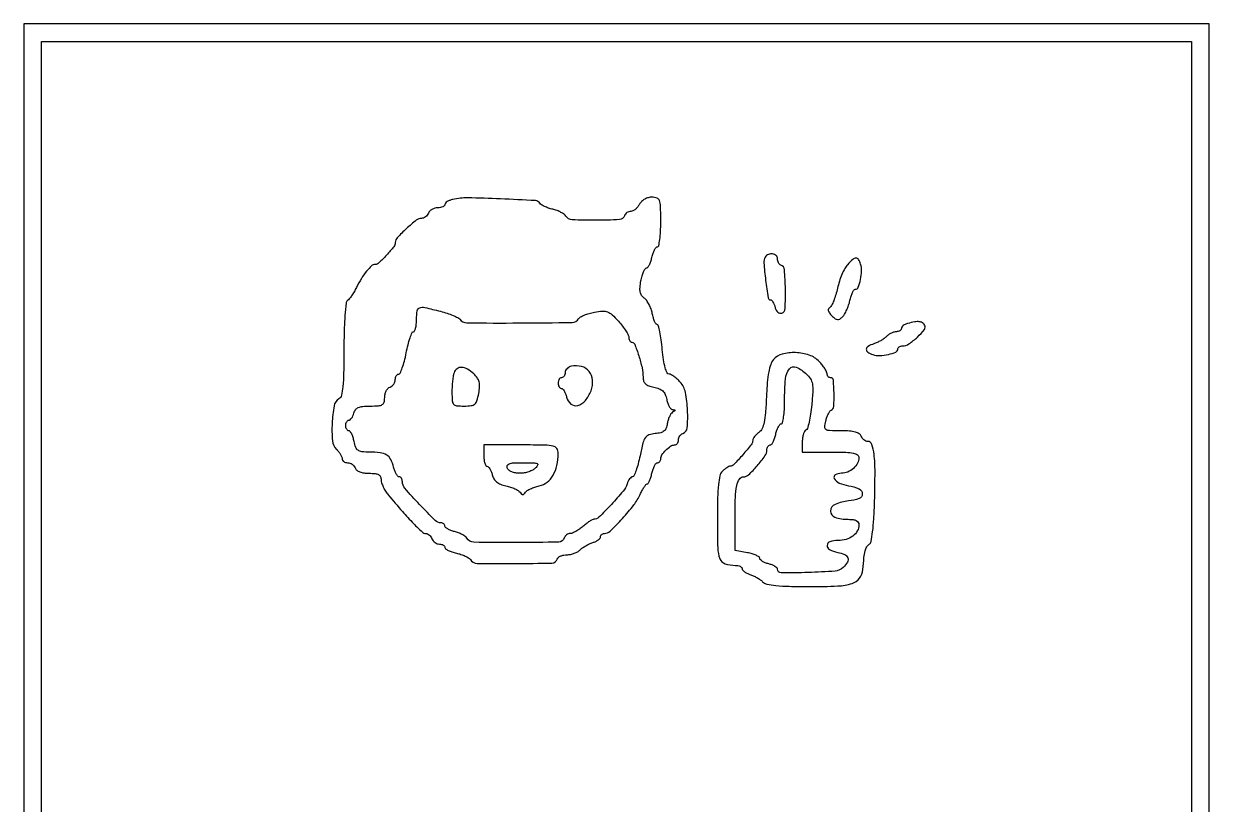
# Model space of a CAD drawing. Extents: x 100 to 435, y 40 to 481.
# Drawn here: x 100 to 435, y 260.5 to 481 of the extents above; entities that cross this region are included whole.
import ezdxf

# ---------------------------------------------------------------- set-up
doc = ezdxf.new("R2010")
doc.units = 0

msp = doc.modelspace()

# ---------------------------------------------------------------- linework, layer by layer
for points in [[(100, 260.5), (100, 40), (267.5, 40), (435, 40), (435, 260.5), (435, 481), (267.5, 481), (100, 481)], [(430, 260.5), (430, 45), (267.5, 45), (105, 45), (105, 260.5), (105, 476), (267.5, 476), (430, 476)]]:
    msp.add_lwpolyline(points, close=True)
for points in [[(221.25, 431.359475, 0.03715), (220.388699, 431.100262, 0.049853), (219.660937, 430.734036, 0.059853), (219.158061, 430.32286, 0.19383), (219, 429.930449, -0.20492), (218.847856, 429.57481, -0.083391), (218.403281, 429.273319, -0.063638), (217.746248, 429.068337, -0.043855), (216.968615, 429, 0.068006), (216.149006, 428.888006, 0.06271), (215.364866, 428.559375, 0.06668), (214.732868, 428.073641, 0.104363), (214.361626, 427.5, -0.072454), (214.040066, 426.926559, -0.063944), (213.556037, 426.440625, -0.066862), (212.989853, 426.111831, -0.098466), (212.427489, 426, 0.168415), (210.931229, 425.481302, 0.018854), (208.146143, 423.111062, 0.017992), (205.539753, 420.538917, 0.191291), (205, 419.179726, -0.172635), (204.58389, 418.010474, -0.015965), (202.536923, 415.65639, -0.015248), (200.342168, 413.429582, -0.192878), (199.26999, 413, 0.192188), (198.289997, 412.608868, 0.03282), (196.901185, 411.105136, 0.031371), (195.409751, 409.004278, 0.022387), (194.001594, 406.486008, -0.01551), (193.354414, 405.290326, -0.016692), (192.649127, 404.166652, -0.016436), (191.98253, 403.246151, -0.07267), (191.501594, 402.783445, 0.215512), (191.083692, 402.062403, 0.006663), (190.777181, 398.56488, 0.011507), (190.555412, 394.226628, 0.006582), (190.477276, 388.982927, -0.004644), (190.404187, 382.352989, -0.020464), (190.165031, 378.452184, -0.031427), (189.760653, 376.023506, -0.199953), (189.046834, 375.028945, 0.213084), (187.686151, 373.028618, 0.032929), (187.138751, 368.144492, 0.034031), (187.248976, 363.193258, 0.175547), (188.392735, 360.750122, -0.030133), (189.007841, 360.056044, -0.031127), (189.527866, 359.300259, -0.032762), (189.891831, 358.592412, -0.102717), (190, 358.071429, 0.14156), (190.118042, 357.662851, 0.09978), (190.449844, 357.314732, 0.08471), (190.946049, 357.080236, 0.068219), (191.531385, 357, -0.088478), (192.159833, 356.887915, -0.06652), (192.782009, 356.559375, -0.065663), (193.303843, 356.073415, -0.081035), (193.638374, 355.5, 0.140603), (194.106176, 354.879217, 0.071188), (194.970794, 354.402932, 0.056009), (196.161436, 354.099587, 0.034405), (197.606989, 354, -0.024578), (199.307399, 353.916365, -0.100386), (200.290738, 353.613912, -0.166135), (200.812601, 353.045851, -0.103814), (201, 352.15301, 0.078659), (201.138802, 351.276166, 0.031468), (201.587463, 350.142689, 0.030177), (202.234487, 348.958755, 0.033412), (202.999875, 347.90301, 0.005907), (207.013038, 343.195113, 0.013936), (210.142083, 339.806461, 0.011877), (212.585279, 337.42032, 0.189084), (213.643011, 337.002653, -0.113972), (214.122904, 336.890651, -0.065645), (214.619347, 336.560154, -0.060269), (215.056344, 336.073754, -0.061364), (215.361626, 335.5, 0.081035), (215.696157, 334.926585, 0.065663), (216.217991, 334.440625, 0.06652), (216.840167, 334.112085, 0.088478), (217.468615, 334, -0.058194), (218.054313, 333.931601, -0.077336), (218.550156, 333.72959, -0.096073), (218.882379, 333.430598, -0.163031), (219, 333.079455, 0.239872), (219.203927, 332.678839, 0.041348), (219.954688, 332.222201, 0.037139), (221.005091, 331.79097, 0.025424), (222.25, 331.453823, -0.02554), (223.54558, 331.102631, -0.028455), (224.751419, 330.631221, -0.029502), (225.720417, 330.116171, -0.114896), (226.20164, 329.643599, 0.251556), (228.126253, 328.561405, 0.006116), (238.661508, 328.486447, 0.005564), (249.259136, 328.658608, 0.315283), (250.75641, 329.769231, -0.143947), (251.084304, 330.240701, -0.064367), (251.735068, 330.638462, -0.056042), (252.584371, 330.908744, -0.049074), (253.511905, 331, 0.050262), (254.510201, 331.100606, 0.038047), (255.570099, 331.40187, 0.038968), (256.531296, 331.843729, 0.069264), (257.225211, 332.368068, -0.042607), (257.907267, 332.942831, -0.022588), (258.838646, 333.539692, -0.022315), (259.852975, 334.06791, -0.032051), (260.79664, 334.435456, 0.036046), (261.640021, 334.77172, 0.046543), (262.352763, 335.203305, 0.054201), (262.847568, 335.660387, 0.18112), (263, 336.067388, -0.114881), (263.08283, 336.423133, -0.100397), (263.31678, 336.726045, -0.093563), (263.666591, 336.929339, -0.085171), (264.078401, 337, 0.195256), (265.714082, 337.664071, 0.01434), (269.157767, 341.209806, 0.020436), (272.396568, 345.045273, 0.060992), (274.155666, 347.989546, -0.017556), (274.715366, 349.142827, -0.025388), (275.295487, 350.115679, -0.023294), (275.829446, 350.840308, -0.226028), (276.164656, 351, 0.263129), (276.465543, 351.170123, 0.030716), (276.835942, 351.88125, 0.030468), (277.198429, 352.850545, 0.020189), (277.5, 354, -0.027524), (277.819532, 355.149012, -0.039605), (278.235766, 356.11875, -0.04518), (278.68121, 356.806252, -0.230346), (279.079455, 357, 0.115642), (279.430591, 357.082313, 0.100455), (279.72959, 357.314732, 0.093328), (279.930278, 357.662269, 0.084592), (280, 358.071429, -0.147453), (280.342046, 359.206061, -0.049993), (281.445107, 360.554893, -0.049993), (282.793939, 361.657954, -0.147453), (283.928571, 362, 0.131281), (284.337161, 362.109162, 0.100621), (284.685268, 362.416146, 0.088221), (284.919422, 362.875362, 0.074022), (285, 363.416667, -0.081237), (285.093665, 363.98935, -0.068653), (285.367188, 364.539583, -0.070115), (285.772237, 364.984598, -0.092923), (286.25, 365.25, 0.300754), (287.502067, 366.847548, 0.032567), (287.577616, 371.771535, 0.036315), (286.952432, 376.855121, 0.131944), (285.527759, 379.75, 0.027957), (284.683295, 380.611162, 0.031238), (283.777309, 381.339063, 0.032863), (282.937491, 381.852427, 0.121333), (282.338311, 382, -0.298028), (281.773989, 382.369156, -0.036576), (281.258947, 383.829386, -0.029564), (280.800374, 386.014506, -0.012383), (280.431341, 389, 0.009895), (280.113172, 391.683619, 0.016121), (279.725121, 393.94375, 0.009977), (279.317396, 395.748172, 0.344934), (278.99579, 396, -0.261713), (278.669047, 396.183601, -0.033671), (278.284466, 396.923046, -0.0323), (277.916496, 397.938353, -0.021435), (277.621543, 399.142285, 0.037754), (277.260305, 400.433123, 0.03324), (276.696572, 401.71333, 0.034733), (276.028474, 402.80134, 0.079994), (275.355221, 403.482207, -0.086284), (274.605724, 404.259362, -0.100782), (274.212544, 405.204416, -0.071003), (274.146496, 406.483224, -0.023824), (274.403991, 408.339921, -0.021704), (274.730632, 409.742249, -0.032783), (275.146026, 410.924852, -0.034477), (275.585247, 411.784695, -0.263242), (275.965858, 412, 0.236123), (276.346238, 412.19024, 0.042671), (276.777545, 412.88125, 0.03799), (277.183817, 413.850903, 0.026161), (277.5, 415, -0.027524), (277.819532, 416.149012, -0.039605), (278.235766, 417.11875, -0.04518), (278.68121, 417.806252, -0.230346), (279.079455, 418, 0.358908), (279.443245, 418.299746, 0.015422), (279.72959, 420.05625, 0.020344), (279.933711, 422.316276, 0.012348), (280, 425, 0.005651), (279.949535, 429.464925, 0.079153), (279.661971, 431.040008, 0.22578), (278.951991, 431.753869, 0.086215), (277.535184, 432, 0.06707), (276.476687, 431.857372, 0.061821), (275.461803, 431.43858, 0.063312), (274.602331, 430.796922, 0.078068), (274, 430, -0.049182), (273.488113, 429.234958, -0.049686), (272.838242, 428.5875, -0.05444), (272.154924, 428.144218, -0.117208), (271.54815, 428, 0.083155), (270.988804, 427.906327, 0.068916), (270.449649, 427.632812, 0.069863), (270.011865, 427.227758, 0.090723), (269.748527, 426.75, -0.307037), (268.328835, 425.665841, -0.012899), (261.651565, 425.461532, -0.013823), (254.991292, 425.613763, -0.24652), (253.203381, 426.670716, 0.104896), (252.725545, 427.17093, 0.031377), (251.814162, 427.712928, 0.029945), (250.687599, 428.20781, 0.028394), (249.489983, 428.574688, -0.023197), (248.299183, 428.925991, -0.026107), (247.193302, 429.374717, -0.026671), (246.303669, 429.850375, -0.111997), (245.870194, 430.268511, 0.237933), (244.574097, 431.016248, 0.002952), (234.715081, 431.511463, 0.00721), (225.463504, 431.78782, 0.058443)], [(309.542247, 415.068358, 0.159549), (309.146227, 413.429812, 0.01066), (309.637803, 408.560276, 0.007517), (310.321358, 403.600676, 0.370364), (311.02105, 403, -0.207878), (311.345319, 402.859095, -0.049812), (311.70942, 402.381552, -0.042914), (312.051893, 401.70079, -0.031148), (312.3173, 400.894644, 0.060952), (312.626856, 400.114027, 0.087537), (313.090041, 399.534065, 0.110469), (313.634561, 399.235031, 0.155976), (314.183932, 399.250031, 0.306076), (315.151859, 400.550069, 0.015892), (315.229627, 406.03754, 0.016012), (314.957327, 411.519424, 0.295674), (313.944694, 412.833333, -0.116889), (313.58334, 413.065936, -0.06789), (313.277504, 413.484896, -0.061969), (313.070449, 414.016808, -0.061938), (313, 414.583333, 0.208361), (312.60605, 415.487647, 0.153629), (311.607852, 415.962755, 0.13435), (310.41091, 415.809023, 0.156864)], [(332.755459, 412.922126, 0.063173), (332.011872, 411.866469, 0.021981), (331.211985, 410.182843, 0.021427), (330.484913, 408.231861, 0.023358), (329.950861, 406.280733, -0.017724), (329.463864, 404.419429, -0.022362), (328.876844, 402.738961, -0.021228), (328.275132, 401.403185, -0.138765), (327.783223, 400.866024, 0.140304), (327.408445, 400.454281, 0.174675), (327.350067, 399.943446, 0.104757), (327.650177, 399.307334, 0.033969), (328.337821, 398.519322, 0.029221), (329.290084, 397.672303, 0.144843), (329.948461, 397.408682, 0.174467), (330.574818, 397.570141, 0.046949), (331.378078, 398.235221, 0.064385), (331.956482, 398.985419, 0.025333), (332.557375, 400.146535, 0.024567), (333.087733, 401.482984, 0.02812), (333.457533, 402.806649, -0.022786), (333.785294, 404.030024, -0.03383), (334.191446, 405.061953, -0.036081), (334.613665, 405.808472, -0.251068), (334.971047, 406, 0.309392), (335.793017, 406.562463, 0.040446), (336.431634, 408.704502, 0.042965), (336.734968, 411.157773, 0.086332), (336.473009, 413.085042, 0.055421), (335.875256, 414.430579, 0.27832), (335.181902, 414.808554, 0.175448), (334.266267, 414.430939, 0.023114)], [(217.735649, 399.76658, -0.015082), (219.612197, 399.219882, -0.019024), (221.31007, 398.596857, -0.017393), (222.671707, 397.981396, -0.125529), (223.213525, 397.51658, 0.242447), (225.171688, 396.489438, 0.002898), (240.046104, 396.465967, 0.002811), (254.94698, 396.612607, 0.25581), (256.788766, 397.658217, -0.128113), (257.305184, 398.151396, -0.028696), (258.41066, 398.685635, -0.02797), (259.797571, 399.17136, -0.02388), (261.304918, 399.52938, -0.02958), (263.557486, 399.815411, -0.108786), (264.969335, 399.60267, -0.097822), (266.241266, 398.802927, -0.021416), (268.052626, 396.941055, -0.018241), (269.181035, 395.580356, -0.022033), (270.134209, 394.221814, -0.021349), (270.825856, 393.027875, -0.12118), (271, 392.319892, 0.061905), (271.062727, 391.8152, 0.080268), (271.247253, 391.387718, 0.097836), (271.520697, 391.101594, 0.154462), (271.841712, 391, -0.309547), (272.653719, 390.444017, -0.015239), (273.79279, 387.219301, -0.023743), (274.712488, 383.784194, -0.053582), (275, 381.10898, 0.081751), (275.173277, 380.05628, 0.127596), (275.674101, 379.292025, 0.09903), (276.589667, 378.743878, 0.036178), (278.052083, 378.339583, -0.043562), (279.572949, 377.894889, -0.098502), (280.579873, 377.252456, -0.10264), (281.239509, 376.292307, -0.050041), (281.677083, 374.864583, 0.035492), (281.97896, 373.766783, 0.048391), (282.412174, 372.836973, 0.058036), (282.902718, 372.1899, 0.20078), (283.375, 371.984687, -0.03478), (283.862633, 371.94405, -0.379361), (283.978558, 371.804431, -0.227357), (283.869464, 371.594547, -0.01888), (283.350815, 371.234687, 0.103171), (282.884675, 370.778654, 0.039154), (282.436151, 369.981439, 0.036705), (282.069908, 369.010875, 0.037026), (281.850815, 368, -0.058837), (281.522234, 366.74952, -0.127964), (280.942536, 365.952842, -0.110425), (279.985199, 365.46985, -0.037475), (278.439916, 365.200806, 0.056239), (276.648563, 364.819323, 0.163216), (275.650214, 364.067026, 0.089418), (274.975938, 362.569586, 0.010262), (274.150712, 358.950806, -0.013499), (273.615038, 356.669987, -0.021237), (273.020208, 354.748049, -0.016685), (272.435721, 353.267428, -0.298808), (272.028184, 353, 0.17406), (271.640837, 352.860944, 0.05673), (271.212278, 352.417317, 0.048565), (270.81196, 351.775573, 0.038356), (270.505205, 351.0164, -0.09814), (269.354701, 348.925272, -0.013636), (266.0529, 345.205236, -0.009766), (262.512051, 341.573348, -0.197136), (261.114367, 341, 0.124801), (260.66923, 340.887135, 0.018558), (259.866078, 340.4125, 0.019923), (258.942161, 339.765789, 0.015977), (258, 339, -0.024584), (257.024374, 338.234505, -0.026365), (256.000175, 337.5875, -0.027172), (255.068263, 337.129994, -0.100849), (254.430324, 337, 0.090348), (253.916123, 336.906321, 0.069907), (253.41547, 336.632812, 0.069061), (253.003955, 336.227754, 0.083607), (252.75, 335.75, -0.316673), (251.16349, 334.57939, -0.00486), (239.158442, 334.428151, -0.005328), (227.221701, 334.520991, -0.255019), (225.203509, 335.670716, 0.098868), (224.739487, 336.168141, 0.032652), (223.887637, 336.699544, 0.031044), (222.841911, 337.179644, 0.030617), (221.739983, 337.529124, -0.028761), (220.690683, 337.857636, -0.040512), (219.80487, 338.276712, -0.046356), (219.179103, 338.719234, -0.219064), (219, 339.108408, 0.11869), (218.918121, 339.448477, 0.10064), (218.687179, 339.738095, 0.09237), (218.341798, 339.932567, 0.082336), (217.935076, 340, -0.196742), (216.262299, 340.684714, -0.009104), (211.876331, 345.157974, -0.009497), (207.67312, 349.776596, -0.181802), (207, 351.566655, 0.060313), (206.93364, 352.114783, 0.07904), (206.738095, 352.578955, 0.097142), (206.448468, 352.889759, 0.158041), (206.108408, 353, -0.219064), (205.719234, 353.179103, -0.046356), (205.276712, 353.80487, -0.040512), (204.857636, 354.690683, -0.028761), (204.529124, 355.739983, 0.056843), (203.716881, 357.901381, 0.135826), (202.567242, 359.152809, 0.109168), (200.762733, 359.791724, 0.029699), (197.725, 359.984687, -0.022767), (195.552455, 360.092495, -0.127774), (194.468395, 360.487322, -0.155181), (193.823119, 361.319714, -0.038553), (193.35, 363, 0.026378), (193.056411, 364.149121, 0.038538), (192.669219, 365.11875, 0.04364), (192.251631, 365.808829, 0.239262), (191.875, 366, -0.167478), (191.54119, 366.115038, -0.095027), (191.257031, 366.440625, -0.075828), (191.064921, 366.926241, -0.056395), (191, 367.5, -0.056959), (191.065572, 368.073739, -0.076307), (191.25949, 368.559375, -0.095369), (191.54638, 368.884904, -0.166062), (191.883369, 369, 0.181596), (192.259476, 369.141258, 0.059916), (192.660882, 369.5875, 0.050447), (193.024544, 370.234516, 0.038887), (193.289749, 371, -0.096447), (193.763706, 371.985999, -0.131146), (194.53417, 372.595918, -0.081615), (195.794227, 372.91222, -0.020771), (197.90638, 373, 0.015576), (200.262752, 373.073422, 0.117207), (201.322336, 373.396143, 0.201386), (201.837279, 374.081531, 0.0618), (202, 375.393011, -0.058092), (202.111675, 376.35096, -0.059009), (202.440625, 377.252159, -0.065064), (202.925958, 377.96491, -0.119725), (203.5, 378.361626, 0.081035), (204.073415, 378.696157, 0.065663), (204.559375, 379.217991, 0.06652), (204.887915, 379.840167, 0.088478), (205, 380.468615, -0.060121), (205.070673, 381.054242, -0.078889), (205.278968, 381.550156, -0.097052), (205.587459, 381.882232, -0.158482), (205.949677, 382, 0.297368), (206.378566, 382.279819, 0.018377), (206.967138, 383.7625, 0.022435), (207.558693, 385.700378, 0.01429), (208.079783, 388, -0.013086), (208.595084, 390.299741, -0.020673), (209.168991, 392.2375, -0.015888), (209.734794, 393.735897, -0.303312), (210.130105, 394, 0.296628), (210.466923, 394.219098, 0.043464), (210.744468, 395.028125, 0.037465), (210.937034, 396.158665, 0.023459), (211, 397.5, -0.037851), (211.182468, 399.906892, -0.280762), (211.890498, 400.749609, -0.13728), (213.355728, 400.825499, -0.008055)], [(349.75, 396.310674, 0.046657), (349.080469, 396.067143, 0.05682), (348.514063, 395.715479, 0.067019), (348.127374, 395.31495, 0.159836), (348, 394.926676, -0.152039), (347.889994, 394.573269, -0.098269), (347.580357, 394.272211, -0.081101), (347.117639, 394.069119, -0.06302), (346.571429, 394, 0.075462), (345.925485, 393.901954, 0.038439), (345.16063, 393.59813, 0.037085), (344.403626, 393.155511, 0.045574), (343.774789, 392.631932, -0.042607), (343.092733, 392.057169, -0.022588), (342.161354, 391.460308, -0.022315), (341.147025, 390.93209, -0.032051), (340.20336, 390.564544, 0.055017), (338.618646, 389.862065, 0.241792), (338.084332, 389.02688, 0.279538), (338.482581, 388.203489, 0.067052), (339.914958, 387.526991, 0.086314), (341.878188, 387.260071, 0.045666), (344.322528, 387.575504, 0.044395), (346.426146, 388.245498, 0.302154), (347, 389.108408, -0.148932), (347.103575, 389.448423, -0.098781), (347.394935, 389.738095, -0.082171), (347.830456, 389.933421, -0.064495), (348.344461, 390, 0.151152), (350.144381, 390.556844, 0.039494), (352.525774, 392.478689, 0.03711), (354.498455, 394.644981, 0.314286), (354.567594, 395.89063, 0.116194), (353.918932, 396.539907, 0.117423), (353.051152, 396.828199, 0.068317), (351.77475, 396.765027, 0.017436)], [(311.829534, 386.113878, 0.096312), (311.064967, 384.766269, 0.034951), (310.509844, 382.629362, 0.025595), (310.110692, 379.648378, 0.010215), (309.857293, 375.533252, -0.008279), (309.599166, 371.059049, -0.03352), (309.214974, 368.356251, -0.058124), (308.635215, 366.631816, -0.125397), (307.75, 365.559132, 0.032733), (307.08028, 364.998678, 0.036312), (306.514063, 364.373505, 0.03913), (306.118131, 363.775912, 0.127414), (306, 363.319866, -0.16958), (305.568711, 362.084798, -0.011837), (303.178545, 359.22163, -0.010782), (300.644921, 356.451511, -0.204896), (299.589372, 356, 0.119116), (299.215745, 355.909709, 0.02749), (298.652592, 355.580357, 0.02688), (298.029231, 355.118262, 0.023441), (297.428571, 354.571429, 0.139558), (296.726933, 353.311373, 0.031131), (296.309701, 350.858781, 0.020876), (296.067541, 347.110568, 0.005693), (296, 341.178417, 0.006484), (296.108092, 332.843646, 0.085736), (296.708228, 329.836623, 0.226037), (298.160053, 328.461839, 0.078548), (301.081787, 328, -0.046651), (301.815969, 327.931349, -0.066615), (302.436525, 327.726045, -0.08673), (302.855186, 327.423628, -0.195486), (303, 327.067388, 0.18112), (303.152432, 326.660387, 0.054201), (303.647237, 326.203305, 0.046543), (304.359979, 325.77172, 0.036046), (305.20336, 325.435456, -0.032051), (306.147025, 325.06791, -0.022315), (307.161354, 324.539692, -0.022588), (308.092733, 323.942831, -0.042607), (308.774789, 323.368068, 0.144272), (309.987343, 322.707486, 0.027304), (312.501935, 322.30769, 0.019804), (316.265929, 322.068448, 0.005968), (322, 322, 0.010758), (330.034302, 322.172879, 0.066475), (334.092785, 322.893734, 0.153561), (336.193659, 324.372355, 0.145231), (337.127623, 326.821429, -0.007373), (337.432383, 330.17487, -0.035092), (337.768414, 332.069524, -0.065996), (338.22866, 333.230291, -0.127671), (338.914406, 333.9471, 0.211547), (339.454552, 334.736164, 0.014954), (339.872365, 337.438056, 0.016536), (340.207829, 341.136808, 0.007113), (340.421597, 346.087244, 0.00649), (340.555375, 354.473837, 0.029297), (340.28327, 359.362182, 0.054591), (339.645633, 362.170614, 0.319904), (338.481989, 363, -0.104555), (337.954248, 363.111576, -0.066669), (337.417372, 363.440625, -0.062668), (336.953108, 363.926523, -0.067867), (336.638374, 364.5, 0.162323), (336.076628, 365.183062, 0.07518), (335.010457, 365.647256, 0.048001), (333.37609, 365.918775, 0.017176), (331.012333, 366, -0.007319), (327.696965, 366.048533, -0.133717), (326.696207, 366.352775, -0.282447), (326.351263, 367.05031, -0.03726), (326.635657, 368.75, -0.024223), (326.955613, 369.827273, -0.030164), (327.359804, 370.790104, -0.031132), (327.785405, 371.533418, -0.154442), (328.154709, 371.833333, 0.291001), (328.895494, 372.85187, 0.019835), (328.980797, 376.594208, 0.019518), (328.77359, 380.296576, 0.386672), (328, 381, -0.110123), (327.618503, 381.085054, -0.099915), (327.29375, 381.325784, -0.094993), (327.075938, 381.685615, -0.088959), (327, 382.109053, 0.11892), (326.860919, 382.685549, 0.025039), (326.339063, 383.589587, 0.024914), (325.611317, 384.601658, 0.021361), (324.75, 385.591776, 0.121417), (321.983148, 387.367149, 0.072238), (318.113545, 388.089754, 0.074312), (314.329696, 387.679638, 0.152768)], [(221.606989, 382.418213, 0.050508), (221.372357, 381.555263, 0.013659), (221.178303, 380.1501, 0.013682), (221.044609, 378.534316, 0.013799), (221, 376.918213, 0.016602), (221.081378, 374.468003, 0.16554), (221.470425, 373.533543, 0.190949), (222.322733, 373.099711, 0.023372), (224.454687, 373, 0.028648), (226.470479, 373.11559, 0.150597), (227.474274, 373.556061, 0.143844), (228.080587, 374.496572, 0.025366), (228.577474, 376.561278, 0.028909), (228.821607, 378.463487, 0.080496), (228.69987, 379.800472, 0.093693), (228.179237, 380.91129, 0.04895), (227.1646, 382.061278, 0.052469), (225.362392, 383.417675, 0.119617), (223.747369, 383.921224, 0.175537), (222.473076, 383.550105, 0.144355)], [(254.75, 384.228451, 0.073702), (254.08122, 383.978028, 0.073771), (253.514062, 383.544451, 0.079679), (253.13205, 382.999964, 0.11368), (253, 382.426676, -0.06835), (252.925106, 381.881367, -0.084796), (252.70625, 381.419086, -0.099808), (252.381339, 381.109972, -0.141312), (252, 381, 0.148195), (251.618646, 380.884432, 0.098894), (251.29375, 380.559375, 0.082425), (251.074694, 380.073457, 0.064853), (251, 379.5, 0.057513), (251.066212, 378.926281, 0.076772), (251.261905, 378.440625, 0.095693), (251.551479, 378.115149, 0.16469), (251.891592, 378, -0.208396), (252.277325, 377.831931, -0.050787), (252.705595, 377.265625, -0.043524), (253.105107, 376.457251, -0.031538), (253.410644, 375.5, 0.162215), (254.639377, 373.572558, 0.239691), (256.562607, 373.160367, 0.158205), (258.694967, 374.536747, 0.080581), (260.305062, 377.329463, 0.10679), (260.753249, 380.307067, 0.154852), (259.797258, 382.767162, 0.160869), (257.634428, 384.165363, 0.117038)], [(321.189936, 382.037674, -0.064353), (322.307196, 380.690141, -0.09954), (322.845584, 379.282418, -0.055869), (322.9585, 377.240416, -0.009183), (322.662862, 373.292587, -0.013435), (322.346568, 370.669024, -0.020151), (321.917455, 368.402902, -0.015775), (321.443487, 366.613925, -0.244322), (321.014739, 366.17158, 0.189628), (320.623819, 365.844608, 0.049347), (320.29808, 365.075922, 0.043003), (320.07447, 364.058084, 0.032587), (320, 362.916667), (320, 360), (328, 360, -0.006682), (332.295805, 359.942586, -0.041832), (334.477273, 359.700893, -0.106725), (335.591687, 359.221027, -0.242478), (336, 358.428571, -0.123981), (335.600777, 356.843299, -0.086559), (334.456312, 355.387082, -0.083209), (332.835918, 354.357629, -0.100321), (331.071429, 354, 0.127561), (329.327101, 353.547622, 0.416232), (329.036052, 352.513907, 0.164794), (330.441074, 351.257147, 0.059002), (333.054619, 350.490772, -0.061846), (336.02651, 349.601, -0.294804), (336.956674, 348.190495, -0.315774), (336.03724, 346.85261, -0.065479), (333.096161, 346.175779, 0.073665), (329.274276, 345.230425, 0.296921), (327.973844, 343.345756, 0.332049), (329.20865, 341.595701, 0.07895), (332.957794, 341, -0.032131), (334.335596, 340.911367, -0.087299), (335.266013, 340.620864, -0.135817), (335.802073, 340.124691, -0.139402), (336, 339.428571, -0.129248), (335.549401, 337.714534, -0.104145), (334.286745, 336.279781, -0.090098), (332.372103, 335.326736, -0.070654), (330.071429, 335, 0.075028), (327.796283, 334.656669, 0.323066), (327.018828, 333.626047, 0.287676), (327.728218, 332.439661, 0.068675), (330, 331.65, -0.052508), (331.979863, 331.03253, -0.204586), (332.844564, 330.122677, -0.225906), (332.740031, 328.937806, -0.063347), (331.571429, 327.428571, -0.179483), (329.249627, 326.363143, -0.011531), (321.68169, 325.969499, -0.008815), (314.002312, 325.882893, -0.412354), (313, 326.891592, 0.208396), (312.831931, 327.277325, 0.050787), (312.265625, 327.705595, 0.043524), (311.457251, 328.105107, 0.031538), (310.5, 328.410644, -0.033106), (309.542831, 328.719461, -0.045153), (308.734375, 329.12863, -0.053096), (308.170317, 329.570811, -0.202668), (308, 329.973739, 0.251233), (307.783786, 330.376885, 0.039846), (306.971875, 330.827409, 0.036113), (305.840818, 331.246373, 0.024282), (304.5, 331.565978), (301, 332.222582), (301, 341.029503, -0.008162), (301.099786, 347.141769, -0.041013), (301.490652, 350.536664, -0.09213), (302.218973, 352.358294, -0.257128), (303.384304, 353, 0.192945), (304.83667, 353.582124, 0.02308), (307.272944, 356.133962, 0.024541), (309.460255, 358.91185, 0.155725), (310, 360.602828, -0.064057), (310.068717, 361.136999, -0.081857), (310.27041, 361.589581, -0.098636), (310.569485, 361.892376, -0.149842), (310.920545, 362, 0.230346), (311.31879, 362.193748, 0.04518), (311.764234, 362.88125, 0.039605), (312.180468, 363.850988, 0.027524), (312.5, 365, -0.027524), (312.819532, 366.149012, -0.039605), (313.235766, 367.11875, -0.04518), (313.68121, 367.806252, -0.230346), (314.079455, 368, 0.352706), (314.442234, 368.292267, 0.018003), (314.72959, 369.88535, 0.022145), (314.933685, 371.957613, 0.013473), (315, 374.418213, -0.021053), (315.265107, 380.711633, -0.150636), (316.390295, 383.502589, -0.33993), (318.300154, 383.956217, -0.082152)], [(230, 359, 0.028132), (230.064724, 357.850539, 0.044125), (230.261905, 356.88125, 0.054929), (230.54806, 356.201839, 0.272031), (230.891592, 356, -0.204556), (231.276132, 355.835809, -0.052341), (231.699722, 355.289026, -0.044615), (232.092734, 354.506358, -0.032583), (232.39065, 353.579662, 0.072729), (232.86215, 352.436218, 0.088638), (233.618489, 351.561812, 0.07652), (234.724885, 350.916353, 0.040455), (236.249058, 350.45403, -0.025702), (237.548545, 350.101327, -0.02813), (238.765348, 349.625633, -0.029171), (239.748944, 349.104476, -0.109678), (240.25, 348.624368, 0.051564), (240.647314, 348.144244, 0.19659), (241, 348, 0.19659), (241.352686, 348.144244, 0.051564), (241.75, 348.624368, -0.108226), (242.247137, 349.103466, -0.029646), (243.212067, 349.620673, -0.028511), (244.404008, 350.090889, -0.026298), (245.674059, 350.437144, 0.11353), (247.882108, 351.475759, 0.095498), (249.579853, 353.432619, 0.079605), (250.644303, 356.215564, 0.051657), (251, 359.649223, 0.138849), (250.620347, 360.990012, 0.202366), (249.633348, 361.694029, 0.052021), (247.378044, 361.957516, 0.003088), (240.5, 362), (230, 362)], [(244.642857, 355.5, -0.077264), (243.855602, 354.924582, -0.038223), (242.712678, 354.440625, -0.036767), (241.42348, 354.110563, -0.044313), (240.178417, 354, -0.043903), (238.964665, 354.10678, -0.056382), (237.890881, 354.425042, -0.066491), (237.076196, 354.906302, -0.135323), (236.638374, 355.5, -0.195581), (236.652836, 356.227412, -0.213271), (237.170372, 356.704147, -0.070516), (238.463073, 356.943843, -0.010636), (241.102813, 357, -0.006108), (244.062244, 356.963845, -0.094368), (245.05285, 356.75, -0.432479), (245.21895, 356.300045, -0.080838)]]:
    msp.add_lwpolyline(points, format="xyb", close=True)

doc.saveas('drawing.dxf')
